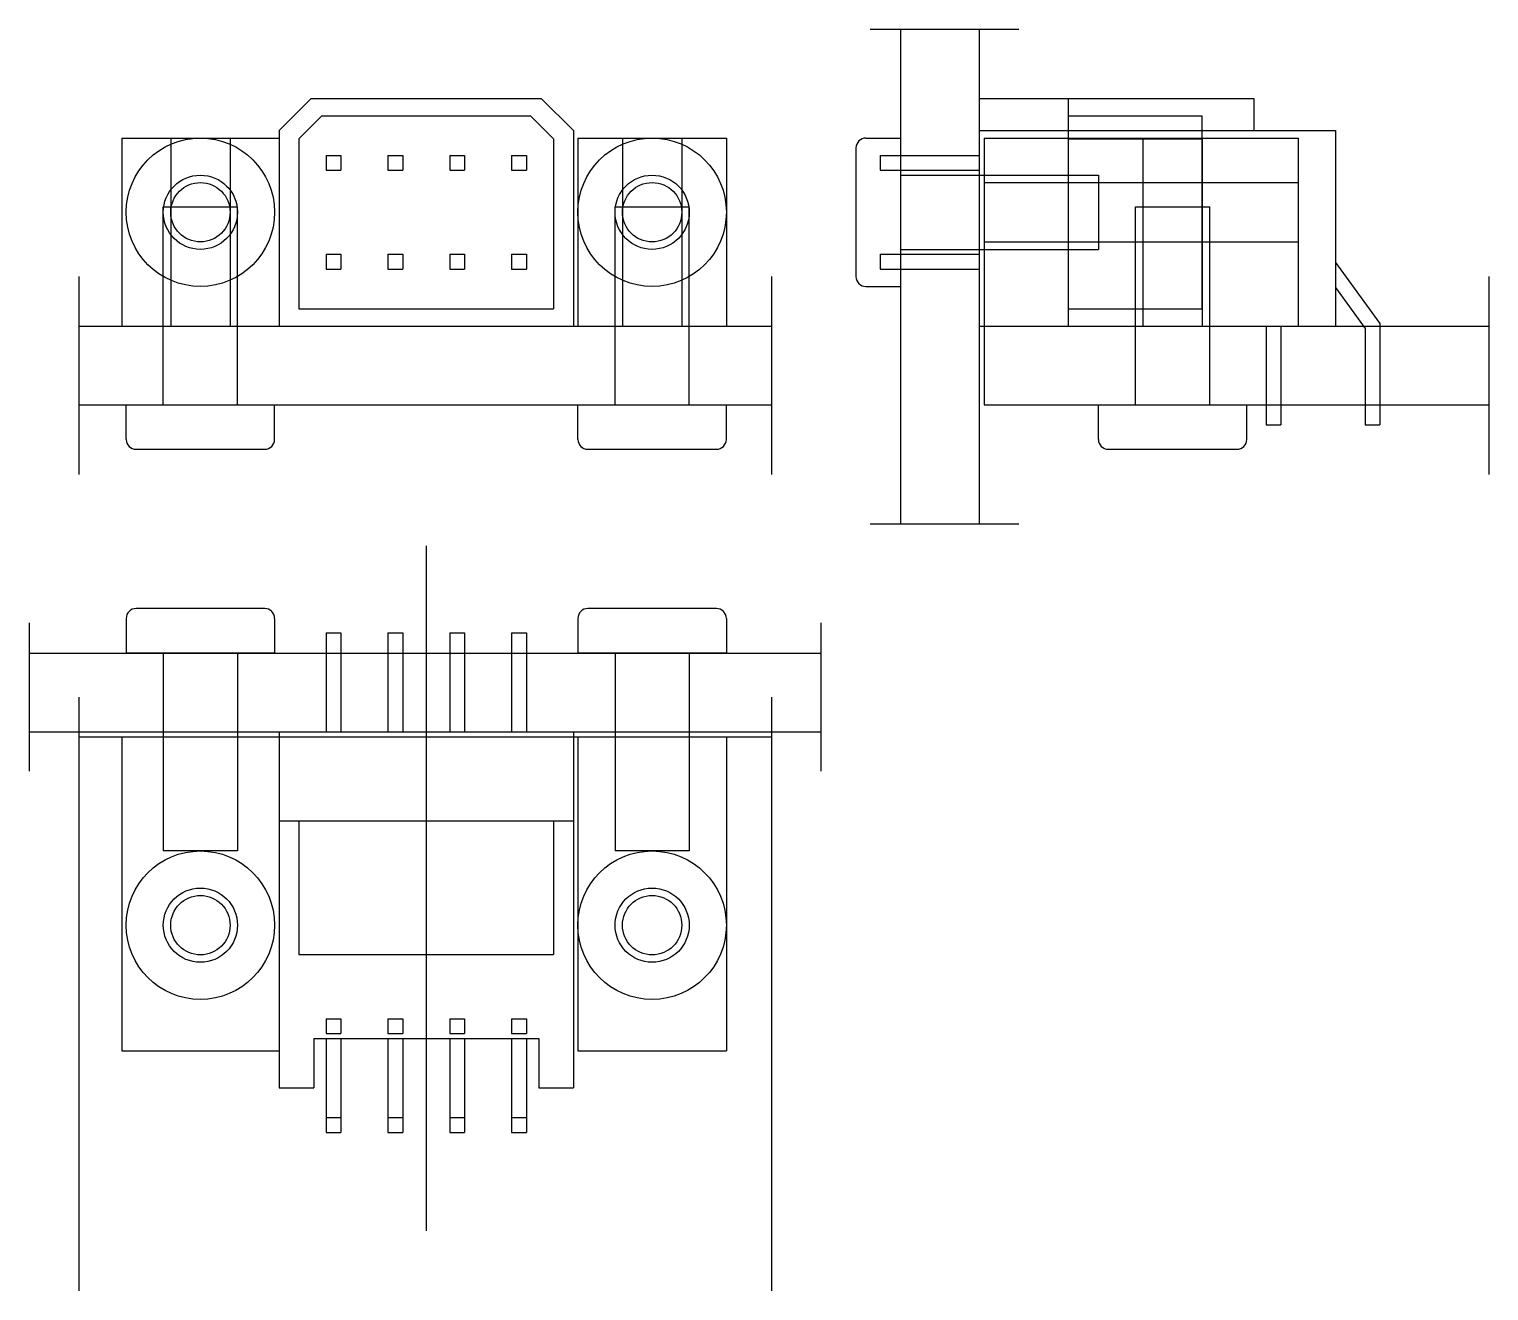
# Model space of a CAD drawing. Header units: millimetres. Extents: x 9 to 38.5, y 10.5 to 36.
import ezdxf

# ---------------------------------------------------------------- set-up
doc = ezdxf.new("R2010")
doc.units = ezdxf.units.MM
for name, color, linetype in [('Brackets', 8, 'CONTINUOUS'), ('DImension', 7, 'CONTINUOUS'), ('Plug', 1, 'CONTINUOUS'), ('PlugPCB', 163, 'CONTINUOUS'), ('PlugPins', 121, 'CONTINUOUS'), ('RecepPCB', 221, 'CONTINUOUS'), ('RecepPins', 131, 'CONTINUOUS'), ('Receptacle', 7, 'CONTINUOUS'), ('Screws', 23, 'CONTINUOUS')]:
    doc.layers.add(name, color=color, linetype=linetype)

msp = doc.modelspace()

# ---------------------------------------------------------------- linework, layer by layer
at = {"layer": 'Brackets', "color": 8, "linetype": 'CONTINUOUS'}
for p, q in [((10.87, 33.8), (14.05, 33.8)), ((10.87, 33.8), (10.87, 30)), ((14.05, 33.8), (14.05, 30)), ((20.09, 33.8), (20.09, 30)), ((20.09, 33.8), (23.09, 33.8)), ((23.09, 33.8), (23.09, 30)), ((28.3, 33.8), (28.3, 30)), ((28.3, 33.8), (34.65, 33.8)), ((34.65, 33.8), (34.65, 30)), ((10.87, 30), (14.05, 30)), ((20.09, 30), (23.09, 30)), ((28.3, 30), (34.65, 30)), ((10.87, 21.7), (14.05, 21.7)), ((10.87, 21.7), (10.87, 15.35)), ((14.05, 21.7), (14.05, 15.35)), ((20.09, 21.7), (23.09, 21.7)), ((20.09, 21.7), (20.09, 15.35)), ((23.09, 21.7), (23.09, 15.35)), ((10.87, 15.35), (14.05, 15.35)), ((20.09, 15.35), (23.09, 15.35))]:
    msp.add_line(p, q, dxfattribs=at)
at = {"layer": 'Brackets', "color": 8}
for p, q in [((11.86, 33.8), (11.86, 30)), ((13.06, 33.8), (13.06, 30)), ((20.99, 33.8), (20.99, 30)), ((22.19, 33.8), (22.19, 30)), ((31.51, 33.8), (31.51, 30)), ((32.71, 33.8), (32.71, 30)), ((28.3, 32.9), (34.65, 32.9)), ((28.3, 31.7), (34.65, 31.7))]:
    msp.add_line(p, q, dxfattribs=at)
at = {"layer": 'Brackets', "color": 8, "linetype": 'CONTINUOUS'}
for centre in [(12.46, 32.3), (21.59, 32.3), (12.46, 17.89), (21.59, 17.89)]:
    msp.add_circle(centre, 0.6, dxfattribs=at)
at = {"layer": 'DImension', "color": 7}
for p, q in [((26, 36), (29, 36)), ((10, 31), (10, 27)), ((24, 31), (24, 27)), ((38.5, 31), (38.5, 27)), ((26, 26), (29, 26)), ((17.025, 25.555), (17.025, 11.712)), ((9, 24), (9, 21)), ((25, 24), (25, 21)), ((10, 22.5), (10, 10.5)), ((24, 22.5), (24, 10.5))]:
    msp.add_line(p, q, dxfattribs=at)
at = {"layer": 'Plug', "color": 1, "linetype": 'CONTINUOUS'}
for p, q in [((14.05, 33.95), (14.7, 34.6)), ((14.7, 34.6), (19.35, 34.6)), ((20, 33.95), (19.35, 34.6)), ((30, 34.6), (30, 30)), ((30, 34.6), (33.75, 34.6)), ((33.75, 34.6), (33.75, 33.95)), ((14.05, 33.95), (14.05, 30)), ((20, 33.95), (20, 30)), ((30, 33.95), (35.4, 33.95)), ((35.4, 33.95), (35.4, 30)), ((14.05, 30), (20, 30)), ((30, 30), (35.4, 30)), ((14.05, 20), (20, 20)), ((14.05, 20), (14.05, 14.6)), ((20, 20), (20, 14.6)), ((14.75, 15.6), (19.3, 15.6)), ((14.75, 15.6), (14.75, 14.6)), ((19.3, 15.6), (19.3, 14.6)), ((14.05, 14.6), (14.75, 14.6)), ((19.3, 14.6), (20, 14.6))]:
    msp.add_line(p, q, dxfattribs=at)
at = {"layer": 'PlugPCB', "color": 163, "linetype": 'CONTINUOUS'}
for p, q in [((10, 30), (24, 30)), ((28.3, 30), (28.3, 28.41)), ((28.3, 30), (38.5, 30)), ((10, 28.41), (24, 28.41)), ((28.3, 28.41), (38.5, 28.41)), ((10, 21.7), (24, 21.7))]:
    msp.add_line(p, q, dxfattribs=at)
at = {"layer": 'PlugPins', "color": 121, "linetype": 'CONTINUOUS'}
for p, q in [((15, 33.45), (15, 33.15)), ((15, 33.45), (15.3, 33.45)), ((15.3, 33.45), (15.3, 33.15)), ((16.25, 33.45), (16.25, 33.15)), ((16.25, 33.45), (16.55, 33.45)), ((16.55, 33.45), (16.55, 33.15)), ((17.5, 33.45), (17.5, 33.15)), ((17.5, 33.45), (17.8, 33.45)), ((17.8, 33.45), (17.8, 33.15)), ((18.75, 33.45), (18.75, 33.15)), ((18.75, 33.45), (19.05, 33.45)), ((19.05, 33.45), (19.05, 33.15)), ((15, 33.15), (15.3, 33.15)), ((16.25, 33.15), (16.55, 33.15)), ((17.5, 33.15), (17.8, 33.15)), ((18.75, 33.15), (19.05, 33.15)), ((15, 31.45), (15, 31.15)), ((15, 31.45), (15.3, 31.45)), ((15.3, 31.45), (15.3, 31.15)), ((16.25, 31.45), (16.25, 31.15)), ((16.25, 31.45), (16.55, 31.45)), ((16.55, 31.45), (16.55, 31.15)), ((17.5, 31.45), (17.5, 31.15)), ((17.5, 31.45), (17.8, 31.45)), ((17.8, 31.45), (17.8, 31.15)), ((18.75, 31.45), (18.75, 31.15)), ((18.75, 31.45), (19.05, 31.45)), ((19.05, 31.45), (19.05, 31.15)), ((35.4, 31.286), (36.3, 30.049)), ((15, 31.15), (15.3, 31.15)), ((16.25, 31.15), (16.55, 31.15)), ((17.5, 31.15), (17.8, 31.15)), ((18.75, 31.15), (19.05, 31.15)), ((35.4, 30.776), (36, 29.951)), ((34, 30), (34, 28)), ((34.3, 30), (34.3, 28)), ((36, 29.951), (36, 28)), ((36.3, 30.049), (36.3, 28)), ((34, 28), (34.3, 28)), ((36, 28), (36.3, 28)), ((15, 16), (15, 15.7)), ((15, 16), (15.3, 16)), ((15.3, 16), (15.3, 15.7)), ((16.25, 16), (16.25, 15.7)), ((16.25, 16), (16.55, 16)), ((16.55, 16), (16.55, 15.7)), ((17.5, 16), (17.5, 15.7)), ((17.5, 16), (17.8, 16)), ((17.8, 16), (17.8, 15.7)), ((18.75, 16), (18.75, 15.7)), ((18.75, 16), (19.05, 16)), ((19.05, 16), (19.05, 15.7)), ((15, 15.7), (15.3, 15.7)), ((16.25, 15.7), (16.55, 15.7)), ((17.5, 15.7), (17.8, 15.7)), ((18.75, 15.7), (19.05, 15.7)), ((15, 15.6), (15, 14)), ((15.3, 15.6), (15.3, 14)), ((16.25, 15.6), (16.25, 14)), ((16.55, 15.6), (16.55, 14)), ((17.5, 15.6), (17.5, 14)), ((17.8, 15.6), (17.8, 14)), ((18.75, 15.6), (18.75, 14)), ((19.05, 15.6), (19.05, 14)), ((15, 14), (15, 13.7)), ((15, 14), (15.3, 14)), ((15.3, 14), (15.3, 13.7)), ((16.25, 14), (16.25, 13.7)), ((16.25, 14), (16.55, 14)), ((16.55, 14), (16.55, 13.7)), ((17.5, 14), (17.5, 13.7)), ((17.5, 14), (17.8, 14)), ((17.8, 14), (17.8, 13.7)), ((18.75, 14), (18.75, 13.7)), ((18.75, 14), (19.05, 14)), ((19.05, 14), (19.05, 13.7)), ((15, 13.7), (15.3, 13.7)), ((16.25, 13.7), (16.55, 13.7)), ((17.5, 13.7), (17.8, 13.7)), ((18.75, 13.7), (19.05, 13.7))]:
    msp.add_line(p, q, dxfattribs=at)
at = {"layer": 'RecepPCB', "color": 221, "linetype": 'CONTINUOUS'}
for p, q in [((26.61, 36), (26.61, 26)), ((28.2, 36), (28.2, 26)), ((9, 23.39), (25, 23.39)), ((9, 21.8), (25, 21.8))]:
    msp.add_line(p, q, dxfattribs=at)
at = {"layer": 'RecepPins', "color": 131, "linetype": 'CONTINUOUS'}
for p, q in [((26.2, 33.45), (26.2, 33.15)), ((26.2, 33.45), (28.2, 33.45)), ((26.2, 33.15), (28.2, 33.15)), ((15, 31.45), (15, 31.15)), ((15, 31.45), (15.3, 31.45)), ((15.3, 31.45), (15.3, 31.15)), ((16.25, 31.45), (16.25, 31.15)), ((16.25, 31.45), (16.55, 31.45)), ((16.55, 31.45), (16.55, 31.15)), ((17.5, 31.45), (17.5, 31.15)), ((17.5, 31.45), (17.8, 31.45)), ((17.8, 31.45), (17.8, 31.15)), ((18.75, 31.45), (18.75, 31.15)), ((18.75, 31.45), (19.05, 31.45)), ((19.05, 31.45), (19.05, 31.15)), ((26.2, 31.45), (26.2, 31.15)), ((26.2, 31.45), (28.2, 31.45)), ((15, 31.15), (15.3, 31.15)), ((16.25, 31.15), (16.55, 31.15)), ((17.5, 31.15), (17.8, 31.15)), ((18.75, 31.15), (19.05, 31.15)), ((26.2, 31.15), (28.2, 31.15)), ((15, 23.8), (15.3, 23.8)), ((15, 23.8), (15, 21.8)), ((15.3, 23.8), (15.3, 21.8)), ((16.25, 23.8), (16.55, 23.8)), ((16.25, 23.8), (16.25, 21.8)), ((16.55, 23.8), (16.55, 21.8)), ((17.5, 23.8), (17.8, 23.8)), ((17.5, 23.8), (17.5, 21.8)), ((17.8, 23.8), (17.8, 21.8)), ((18.75, 23.8), (19.05, 23.8)), ((18.75, 23.8), (18.75, 21.8)), ((19.05, 23.8), (19.05, 21.8))]:
    msp.add_line(p, q, dxfattribs=at)
at = {"layer": 'Receptacle', "color": 7, "linetype": 'CONTINUOUS'}
for p, q in [((14.05, 33.95), (14.7, 34.6)), ((14.7, 34.6), (19.35, 34.6)), ((20, 33.95), (19.35, 34.6)), ((28.2, 34.6), (30, 34.6)), ((28.2, 34.6), (28.2, 30)), ((30, 34.6), (30, 30)), ((14.45, 33.784), (14.916, 34.25)), ((14.916, 34.25), (19.134, 34.25)), ((19.6, 33.784), (19.134, 34.25)), ((30, 34.25), (32.7, 34.25)), ((32.7, 34.25), (32.7, 30.35)), ((14.05, 33.95), (14.05, 30)), ((20, 33.95), (20, 30)), ((28.2, 33.95), (30, 33.95)), ((14.45, 33.784), (14.45, 30.35)), ((19.6, 33.784), (19.6, 30.35)), ((30, 33.784), (32.7, 33.784)), ((14.45, 30.35), (19.6, 30.35)), ((30, 30.35), (32.7, 30.35)), ((14.05, 30), (20, 30)), ((28.2, 30), (30, 30)), ((14.05, 21.8), (20, 21.8)), ((14.05, 21.8), (14.05, 20)), ((20, 21.8), (20, 20)), ((14.05, 20), (20, 20)), ((14.45, 20), (14.45, 17.3)), ((19.6, 20), (19.6, 17.3)), ((14.45, 17.3), (19.6, 17.3))]:
    msp.add_line(p, q, dxfattribs=at)
at = {"layer": 'Screws', "color": 23, "linetype": 'CONTINUOUS'}
for p, q in [((25.91, 33.8), (26.61, 33.8)), ((26.61, 33.8), (26.61, 30.8)), ((25.71, 33.6), (25.71, 31)), ((26.61, 33.05), (30.61, 33.05)), ((30.61, 33.05), (30.61, 31.55)), ((11.71, 32.41), (13.21, 32.41)), ((11.71, 28.41), (11.71, 32.41)), ((13.21, 28.41), (13.21, 32.41)), ((20.84, 32.41), (22.34, 32.41)), ((20.84, 28.41), (20.84, 32.41)), ((22.34, 28.41), (22.34, 32.41)), ((31.36, 32.41), (32.86, 32.41)), ((31.36, 28.41), (31.36, 32.41)), ((32.86, 28.41), (32.86, 32.41)), ((26.61, 31.55), (30.61, 31.55)), ((25.91, 30.8), (26.61, 30.8)), ((10.96, 28.41), (13.96, 28.41)), ((10.96, 27.71), (10.96, 28.41)), ((13.96, 27.71), (13.96, 28.41)), ((20.09, 28.41), (23.09, 28.41)), ((20.09, 27.71), (20.09, 28.41)), ((23.09, 27.71), (23.09, 28.41)), ((30.61, 28.41), (33.61, 28.41)), ((30.61, 27.71), (30.61, 28.41)), ((33.61, 27.71), (33.61, 28.41)), ((11.16, 27.51), (13.76, 27.51)), ((20.29, 27.51), (22.89, 27.51)), ((30.81, 27.51), (33.41, 27.51)), ((13.76, 24.29), (11.16, 24.29)), ((22.89, 24.29), (20.29, 24.29)), ((10.96, 24.09), (10.96, 23.39)), ((13.96, 24.09), (13.96, 23.39)), ((20.09, 24.09), (20.09, 23.39)), ((23.09, 24.09), (23.09, 23.39)), ((13.96, 23.39), (10.96, 23.39)), ((11.71, 23.39), (11.71, 19.39)), ((13.21, 23.39), (13.21, 19.39)), ((23.09, 23.39), (20.09, 23.39)), ((20.84, 23.39), (20.84, 19.39)), ((22.34, 23.39), (22.34, 19.39)), ((13.21, 19.39), (11.71, 19.39)), ((22.34, 19.39), (20.84, 19.39))]:
    msp.add_line(p, q, dxfattribs=at)
for centre in [(12.46, 32.3), (21.59, 32.3), (12.46, 17.89), (21.59, 17.89)]:
    msp.add_circle(centre, 1.5, dxfattribs=at)
at = {"layer": 'Screws', "color": 23}
for centre in [(12.46, 32.3), (21.59, 32.3), (12.46, 17.89), (21.59, 17.89)]:
    msp.add_circle(centre, 0.75, dxfattribs=at)
at = {"layer": 'Screws', "color": 23, "linetype": 'CONTINUOUS'}
for centre, start, end in [((25.91, 33.6), 90, 180), ((25.91, 31), 180, 270), ((11.16, 27.71), 180, 270), ((13.76, 27.71), 270, 0), ((20.29, 27.71), 180, 270), ((22.89, 27.71), 270, 0), ((30.81, 27.71), 180, 270), ((33.41, 27.71), 270, 0), ((11.16, 24.09), 90, 180), ((13.76, 24.09), 0, 90), ((20.29, 24.09), 90, 180), ((22.89, 24.09), 0, 90)]:
    msp.add_arc(centre, 0.2, start, end, dxfattribs=at)

doc.saveas('drawing.dxf')
